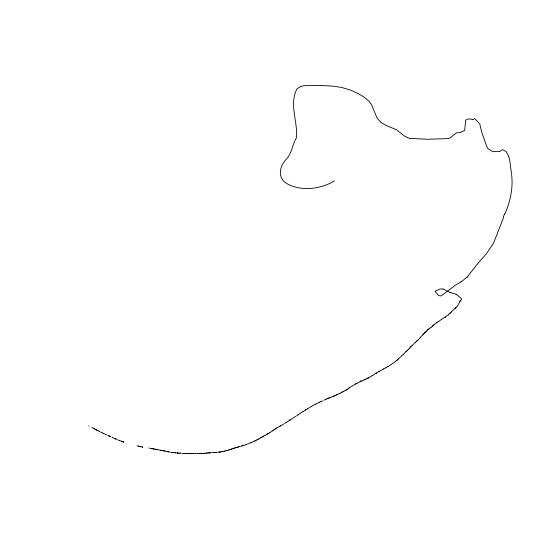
<?xml version="1.0" encoding="UTF-8"?>
<svg xmlns="http://www.w3.org/2000/svg" width="539" height="539" viewBox="0 0 539 539"><rect width="100%" height="100%" fill="white"/><g stroke="black" fill="none" stroke-linecap="round" stroke-linejoin="round"><path stroke-width="0.81" d="M504.713 214.34C510.009 202.388 513.067 189.202 511.767 176.098M503.736 217.069L493.576 243.089L486.313 253.876L479.151 261.927L468.229 275.645M459.956 301.308L459.888 301.436A1.536 1.152 -84.5 0 0 459.801 301.618L459.747 301.813A2.459 1.873 -83.8 0 1 459.659 301.988L459.551 302.318A2.857 1.112 -72.2 0 0 459.477 302.527L457.604 305.829A8.819 4.029 -61.8 0 1 457.416 306.058L457.301 306.233A12.768 12.235 51.3 0 1 457.038 306.55L455.677 307.937M450.011 313.199L449.459 313.826M409.29 348.376L408.582 349.137M420.184 337.596L419.201 338.674M407.356 350.431L408.319 349.407M424.442 333.109L424.82 332.698M422.785 334.807L420.467 337.293M409.808 347.817L410.63 346.975M460.333 300.728L461.438 299.671A2.196 1.321 70.4 0 0 461.532 299.543L461.579 299.01M467.017 277.039L461.613 281.594M450.24 312.95L450.725 312.479M412.079 345.566L411.014 346.604M423.566 333.998L423.964 333.607A9.251 6.246 -45.6 0 0 424.415 333.089M417.92 339.968L418.412 339.482M417.536 340.352L417.159 340.715M412.665 344.994L415.212 342.494M403.078 354.581L401.676 355.868M406.042 351.738L404.439 353.254M425.722 331.829L425.311 332.213M454.977 308.551L453.05 310.275A7.324 3.382 -55.7 0 0 452.814 310.437A8.691 3.578 -54 0 0 452.652 310.558L451.419 311.872M434.104 324.774L433.902 324.963A12.66 9.843 -55.2 0 1 433.518 325.381M416.876 340.985L415.508 342.225M426.666 330.973L426.241 331.35M397.102 360.106L396.01 361.029M432.723 325.987L433.484 325.334M398.503 358.886L398.665 358.752A9.284 7.162 -36.6 0 0 399.062 358.415L401.292 356.239A11.898 7.209 -40.3 0 1 401.582 355.922M442.964 294.584L455.57 285.01L460.805 282.052M428.074 329.659L429.01 328.898M432.305 326.338L430.971 327.422M442.735 294.779L440.707 295.965L438.685 295.534L435.02 291.323L440.026 288.992L443.146 289.052M434.609 324.33L436.678 322.686M395.41 361.528L395.754 361.245A12.693 7.533 -36.4 0 1 395.963 360.989M394.959 361.885L389.387 365.732M448.307 314.816L446.299 316.238A7.054 4.049 -53.5 0 0 445.969 316.481L445.531 316.797M430.668 327.658L429.428 328.581M441.946 319.095L444.958 317.202M441.731 319.25L438.807 321.271M348.221 388.626L348.753 388.242M298.512 414.484L298.04 414.814M273.63 430.061L274.068 429.758M299.832 413.575L301.699 412.369M273.569 430.095L272.323 430.964M296.982 415.535L299.381 413.891M274.122 429.724L275.159 429.017M296.376 415.946L289.962 420.07M272.161 431.072L270.127 432.393M334.375 180.956C320.543 189.297 300.58 191.776 286.371 183.294C276.931 177.304 279.795 165.877 286.499 159.039C292.131 152.908 292.333 144.317 296.47 137.735C297.926 121.558 288.803 104.067 297.07 88.733L301.395 86.119L307.392 85.391L323.292 85.613L332.442 86.072L341.733 87.459L350.66 90.161L358.583 93.759L364.856 97.647L369.033 101.305L371.526 104.66L377.118 118.203L381.275 122.67L386.874 125.769L396.67 129.852L404.648 136.232L409.485 138.395L427.791 139.257L448.421 138.577L450.22 137.883L456.243 132.884L460.158 132.533L464.645 130.438L465.676 120.19L467.421 119.18L470.439 118.937L473.262 119.759L474.529 118.331L479.764 123.849L481.65 131.967L486.784 146.5L488.004 148.623L492.909 151.762L496.682 151.311L499.579 151.567L502.476 149.647L506.209 151.621L508.823 156.579L509.591 159.436L511.74 175.444M373.547 374.794L376.02 373.197M275.267 428.943L276.163 428.37L275.827 428.586M373.19 375.029L372.2 375.67M348.989 388.087L351.098 386.712M437.284 322.268L438.476 321.487M269.972 432.494L269.136 433.012M286.303 422.401L289.82 420.15M347.5 389.124L346.597 389.71M286.101 422.529L284.498 423.573M305.498 409.99L303.019 411.567M276.217 428.337L276.864 427.946M351.623 386.389L355.107 384.314A9.817 6.394 -19.8 0 1 355.477 384.085L355.578 384.044M283.655 424.099L279.586 426.389M302.952 411.607L301.907 412.241M388.808 366.089L388.033 366.533M346.26 389.919L344.98 390.66M290.366 419.82L290.029 420.029M305.714 409.862L306.502 409.404M382.333 369.619L381.497 370.104M268.233 433.538L268.968 433.113M306.792 409.236L307.614 408.751M276.925 427.912L279.337 426.531M267.681 433.861L266.576 434.495M268.179 433.572L267.459 433.989M379.22 371.411L379.726 371.115M371.546 376.054L368.386 377.866M311.731 406.291L316.009 403.967M259.939 438.247L260.741 437.783M264.218 435.835L263.766 436.098M264.528 435.653L266.36 434.616M379.928 371L381.019 370.374M311.414 406.473L309.292 407.733A12.976 7.553 -6.8 0 0 309.056 407.875L307.843 408.616A12.99 7.91 -5.2 0 1 307.607 408.744M259.838 438.301L259.252 438.638M259.104 438.719L258.053 439.298M260.889 437.695L261.415 437.412M262.931 436.563L263.456 436.273M262.668 436.711L262.25 436.947M262.985 436.536L263.558 436.213M376.613 372.847L378.809 371.64M262.459 436.826L261.469 437.385M382.98 369.242L383.66 368.871M344.805 390.755L342.811 391.826M383.856 368.77L385.183 368.056M385.372 367.955L386.261 367.49M341.995 392.264L343.181 391.631M257.042 439.824L257.662 439.501M386.456 367.389L387.15 367.012A11.346 5.99 -30.8 0 1 387.534 366.776L387.736 366.695A13.886 7.748 -31 0 0 388.04 366.547M341.807 392.358L341.153 392.702M256.995 439.851L256.274 440.222M280.098 426.113L280.489 425.904M367.82 378.156L366.776 378.688M255.001 440.868L256.038 440.343M316.454 403.738L319.203 402.384M355.962 383.842L357.027 383.296A12.633 7.324 -22 0 1 357.31 383.148L357.505 383.054M254.583 441.084L255.19 440.774M364.923 379.564L364.068 379.988M254.307 441.225L251.491 442.445M359.756 381.915L357.694 382.959M315.645 404.149L315.281 404.338M340.48 393.039L337.63 394.427M321.83 401.144L320.759 401.649M366.486 378.829L365.509 379.281M339.806 393.362L340.19 393.18M363.785 380.13L362.727 380.595M319.371 402.303L320.584 401.73M336.942 394.743L337.434 394.514M336.841 394.791L336.451 394.972M336.356 395.02L334.551 395.835M326.095 399.237L324.444 399.958M335.305 395.498L334.173 396.003A12.788 9.372 -8.4 0 1 333.803 396.185M326.742 398.954L327.571 398.597M361.406 381.134L362.437 380.709M250.352 442.903L251.39 442.485M250.305 442.923L249.382 443.294M333.789 396.165L332.213 396.792M248.775 443.543L246.761 444.365M329.033 398.018L330.313 397.512M328.049 398.402L328.44 398.247M246.107 444.608L246.431 444.486M332.112 396.832L330.414 397.479M245.973 444.662L245.029 444.998M232.653 448.684L232.046 448.899M232.686 448.67L233.731 448.313M231.123 449.209L231.871 448.953M231.426 449.108L230.854 449.297M233.764 448.3L234.222 448.152M230.422 449.438L228.947 449.917M229.412 449.769L229.863 449.62M244.639 445.126L242.853 445.659M235.556 447.747L234.694 448.01M228.138 450.173L228.523 450.052M234.256 448.145L234.66 448.024M228.037 450.2L226.292 450.698M241.432 446.063L241.108 446.164L242.752 445.686M239.767 446.561L240.333 446.386M236.587 447.451L235.671 447.714M237.16 447.276L237.659 447.141M239.68 446.588L238.353 446.952M236.223 447.559L236.951 447.336M226.488 450.644L226.804 450.557M237.746 447.114L238.615 446.885M225.794 450.826L226.198 450.725L225.598 450.88M224.541 451.13L224.898 451.042M224.48 451.15L223.698 451.332M222.951 451.5L223.274 451.426M223.402 451.399L223.894 451.284M222.85 451.527L221.974 451.695M221.832 451.722L220.673 451.904M219.73 452.046L217.729 452.288M221.064 451.85L220.491 451.938M220.02 452.005L219.622 452.066M218.989 452.154L219.252 452.12M207.07 453.05L207.542 452.996M206.174 453.151L206.545 453.11M206.922 453.063L206.403 453.124M205.979 453.171L204.153 453.292M210.143 452.787L211.571 452.679M207.663 452.989L208.883 452.881M196.081 453.481L193.818 453.589M212.278 452.612L213.35 452.551M208.755 452.895L209.631 452.827M209.139 452.861L209.503 452.834M216.584 452.376L216.947 452.349M215.863 452.43L216.22 452.403M216.024 452.416L215.627 452.443M209.401 452.841L210.069 452.794M215.553 452.45L215.31 452.464M214.92 452.484L214.286 452.517M195.192 453.508L195.495 453.494M203.021 453.333L203.385 453.319M204.005 453.299L203.58 453.312M213.585 452.544L214.205 452.517M199.275 453.434L199.639 453.42M203.439 453.319L204.092 453.292M186.13 453.447L184.944 453.467M196.937 453.474L197.611 453.461M200.501 453.4L201.404 453.373M199.43 453.427L198.581 453.447M200.609 453.393L200.212 453.407M202.583 453.346L201.727 453.373M193.703 453.595L193.205 453.602M200.71 453.393L201.188 453.38M192.928 453.609L193.13 453.602M186.467 453.44L187.053 453.434M197.631 453.461L198.197 453.454M192.16 453.609L192.645 453.609M192.086 453.609L191.547 453.602M190.152 453.575L191.783 453.609M187.094 453.44L187.956 453.467M184.709 453.467L184.129 453.44M190.752 453.595L191.446 453.602M189.512 453.548L190.004 453.569M189.654 453.555L189.344 453.542M182.492 453.346L182.822 453.36M180.343 453.205L179.75 453.178M179.635 453.171L178.584 453.09M188.697 453.508L188.279 453.488M188.65 453.508L189.007 453.521M180.538 453.218L181.414 453.279M183.179 453.387L183.327 453.393M183.28 453.393L183.684 453.414M178.449 453.083L178.739 453.104M176.105 452.881L175.835 452.854M176.765 452.935L177.136 452.969M177.156 452.969L177.688 453.023M177.85 453.036L177.392 452.989M177.432 452.996L177.627 453.016M174.225 452.699L174.191 452.699M174.966 452.767L175.512 452.827L175.121 452.787M173.875 452.666L173.376 452.612M173.16 452.585L172.305 452.464M172.938 452.551L173.059 452.571M171.685 452.369L172.204 452.45M172.184 452.443L171.543 452.349M149.168 448.064L148.777 448.003M170.89 452.241L170.789 452.228M161.141 450.355L161.666 450.436M161.599 450.429L161.154 450.355M162.158 450.523L162.711 450.611M161.491 450.409L161.788 450.463M162.758 450.624L162.313 450.543M155.582 449.277L155.185 449.209M160.817 450.294L160.198 450.186M160.103 450.173L160.386 450.22M153.494 448.899L154.962 449.169M150.159 448.212L150.401 448.259M155.043 449.182L155.791 449.317M153.345 448.866L153.925 448.974M163.317 450.725L164.004 450.853M163.223 450.705L163.607 450.779M169.273 451.951L169.866 452.066M158.5 449.87L157.738 449.721M168.875 451.877L168.471 451.803M153.271 448.852L152.274 448.65M158.904 449.944L159.45 450.052M168.411 451.79L168.815 451.871M156.802 449.526L157.24 449.62M167.447 451.594L168.027 451.709M164.206 450.894L164.59 450.975M167.555 451.615L167.986 451.702L167.043 451.507M152.685 448.731L153.009 448.798M164.287 450.914L164.988 451.055M150.832 448.347L151.338 448.455L150.907 448.36M151.782 448.549L152.214 448.637M156.627 449.492L155.859 449.331L157.361 449.641M166.74 451.446L167.171 451.541M151.944 448.583L151.533 448.495M166.935 451.487L166.281 451.345M141.629 446.912L142.512 447.107L142.128 447.02M165.305 451.13L165.776 451.231M142.464 447.094L141.979 446.986M139.911 446.521L140.874 446.743M140.066 446.555L140.308 446.609M139.776 446.487L139.21 446.346M140.362 446.622L140.713 446.71M139.412 446.4L138.995 446.292M137.135 445.807L138.664 446.211M138.247 446.097L138.462 446.157M450.26 292.448L456.169 294.301M449.917 292.347L447.404 291.255A2.217 1.873 12.5 0 1 447.047 291.047L443.57 289.12A7.142 4.804 -1.1 0 0 443.139 289.086M122.306 441.596L122.818 441.778M123.876 442.155L123.748 442.108M121.834 441.428L122.447 441.643M123.721 442.101L123.391 441.98M122.622 441.71L123.269 441.94M121.039 441.131L121.504 441.306M121.275 441.219L121.619 441.347M121.134 441.165L121.477 441.293M119.335 440.464L118.607 440.174M119.685 440.606L120.136 440.781L119.752 440.626M117.974 439.912L117.603 439.757M114.1 438.227L113.534 437.978M115.696 438.928L116.693 439.366M108.218 435.62L108.966 435.95M115.851 438.995L114.699 438.49M110.778 436.752L110.367 436.577M114.362 438.342L115.474 438.827M108.312 435.66L108.454 435.721M110.522 436.644L110.252 436.523M109.174 436.044L109.868 436.354M112.031 437.311L112.792 437.655M110.01 436.415L109.329 436.112M112.887 437.695L112.435 437.493M106.702 434.946L107.261 435.202M106.095 434.677L105.799 434.542M105.637 434.461L104.458 433.895M101.177 432.278L100.948 432.163M101.824 432.595L101.393 432.386M101.992 432.676L102.518 432.932M102.989 433.167L103.333 433.343M103.549 433.444L103.966 433.652M99.567 431.469L99.917 431.645L99.499 431.436M97.869 430.6L97.465 430.391M99.109 431.234L98.3 430.823M98.111 430.722L97.593 430.459M97.148 430.23L96.791 430.048M95.632 429.442L94.561 428.882M95.807 429.529L96.636 429.967M94.696 428.956L94.264 428.734M95.706 429.482L96.717 430.007M93.301 428.215L93.921 428.552M91.852 427.447L92.849 427.979M93.874 428.525L93.483 428.316M89.144 426.019L88.719 425.783M461.269 298.471L456.452 294.415A5.929 5.518 74.9 0 0 456.169 294.287M504.484 213.929A98.165 41.752 -87.3 0 1 503.52 216.651M468.324 275.86A17.336 10.059 -72.2 0 1 467.084 277.262M461.647 281.452A14.647 5.727 -58.6 0 1 460.845 281.931M450.301 292.387A5.235 2.944 5.7 0 1 449.964 292.293M460.07 301.045A1.954 1.3 -81.4 0 1 460.319 300.701M459.922 301.267A3.396 1.94 -76.1 0 1 460.063 301.025M455.96 307.419A12.983 1.745 -44.2 0 1 455.745 307.607M455.01 308.685A7.041 3.827 -60.2 0 1 455.388 308.342M451.439 311.913A10.699 7.674 -66.5 0 1 451.183 312.142L450.988 312.249A9.264 5.814 -60.6 0 0 450.752 312.553M449.991 313.159A3.968 1.907 -56.6 0 1 450.227 312.896M449.405 313.738A3.699 2.291 -60.2 0 1 448.839 314.284M448.3 314.904A12.215 4.838 -48.8 0 1 448.677 314.621M445.598 317.013A11.319 7.957 -60.2 0 1 445.005 317.417M438.861 321.392A18.953 15.503 -69.7 0 1 438.524 321.608M436.624 322.538A9.662 6.751 -54.2 0 1 437.244 322.113M433.969 324.539A8.139 5.215 -51.6 0 1 434.508 324.08M432.622 325.745A15.826 8.045 -47.5 0 1 432.211 326.088M430.917 327.294A11.562 6.751 -49 0 1 430.627 327.53M428.983 328.83A13.637 8.664 -49.2 0 1 429.401 328.514M427.717 329.841A8.772 6.07 -48.9 0 1 428.02 329.572M427.164 330.239A9.594 5.444 -46.9 0 1 427.676 329.76M427.036 330.744A10.019 7.303 -47.6 0 1 426.72 331.04M425.83 331.957A12.579 8.078 -45.8 0 1 426.342 331.492M424.692 332.576A8.24 5.821 -46.2 0 1 425.197 332.071M423.162 334.193A15.361 10.733 -45 0 1 423.459 333.89M422.879 334.874A12.067 4.858 -45.4 0 1 423.169 334.578M420.265 337.657A12.788 7.815 -44.1 0 1 420.548 337.36M418.648 339.139A11.063 7.519 -42.6 0 1 418.358 339.435M417.233 340.789A16.136 12.377 -41.9 0 1 416.943 341.059M415.299 342.582A15.361 11.164 -41.3 0 1 415.589 342.312M412.261 345.708A15.476 9.21 -40.7 0 1 412.645 345.337M410.489 346.86A13.428 9.23 -39.1 0 1 410.88 346.483M409.451 348.47A15.2 8.739 -40.7 0 1 409.795 348.106M407.295 350.397A11.393 6.926 -39.7 0 1 407.046 350.667M406.979 350.768A10.241 7.351 -37.4 0 1 406.46 351.287M405.907 351.637A15.166 9.594 -38.5 0 1 406.184 351.374M403.677 353.874A8.22 5.855 -37.6 0 1 403.933 353.624M403.65 354.419A13.603 7.546 -40.1 0 1 403.307 354.756M398.206 359.048A10.201 5.996 -38.1 0 1 398.449 358.839M397.977 359.432A9.19 6.367 -36.5 0 1 397.647 359.729M397.182 360.173A9.123 4.925 -37.6 0 1 397.512 359.897M382.67 369.565A13.111 10.477 -30.5 0 1 383.04 369.35M379.281 371.506A12.067 9.662 -26.9 0 1 378.87 371.742M376.188 373.412A10.713 7.148 -26.4 0 1 376.761 373.082M372.247 375.73A10.773 6.866 -26.2 0 1 371.876 375.952M364.89 379.496A8.597 5.417 -23.9 0 1 365.476 379.213M361.096 381.167A12.889 8.092 -23.8 0 1 361.373 381.046M360.18 381.228A10.962 5.626 -23.9 0 1 360.773 380.952M360.072 381.834A11.076 6.3 -23.3 0 1 360.348 381.7M355.497 383.963A13.899 7.438 -22.1 0 1 355.888 383.755M348.699 388.208A7.62 4.683 -20 0 1 348.935 388.046M347.931 388.99A10.659 7.829 -12.3 0 1 347.601 389.212M346.678 389.785A11.487 8.422 -12.4 0 1 346.341 389.993M327.436 398.422A11.851 8.018 -8.4 0 1 327.921 398.22M326.439 399.049A13.785 7.539 -12.4 0 1 326.715 398.927M323.663 400.234A12.666 7.411 -10.4 0 1 323.939 400.113M322.005 401.292A12.282 7.02 -10.7 0 1 322.437 401.09M305.559 410.024A11.198 6.839 -4.5 0 1 305.768 409.896M258.161 439.359A11.07 5.323 12 0 1 258.019 439.433M367.915 378.108L368.292 377.92L367.915 378.108M328.534 398.213L328.931 398.058L328.534 398.213M203.243 453.326L203.216 453.326"/></g></svg>
